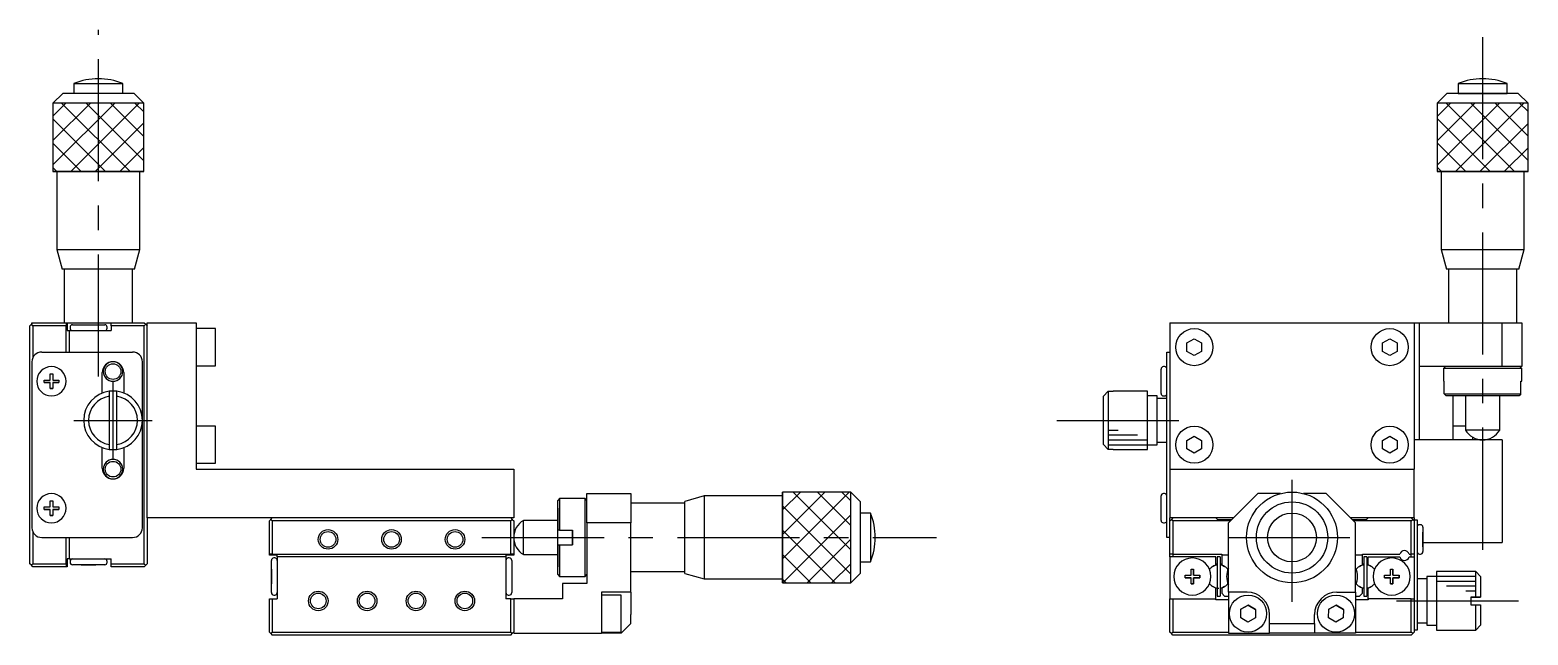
# Model space of a CAD drawing. Extents: x 24 to 407, y -5 to 277.
# Drawn here: x 76.6 to 229.9, y 121.1 to 183.1 of the extents above; entities that cross this region are included whole.
import ezdxf

# ---------------------------------------------------------------- set-up
doc = ezdxf.new("R2010")
doc.units = 0
doc.header["$LTSCALE"] = 10
doc.linetypes.add('CENTER', pattern=[2, 1.25, -0.25, 0.25, -0.25])
doc.linetypes.add('DASHED', pattern=[3.5, 2, -1.5])
doc.layers.get('0').update_dxf_attribs({"linetype": 'CONTINUOUS'})
doc.layers.add('CENTER', color=1, linetype='CENTER')

msp = doc.modelspace()

# ---------------------------------------------------------------- linework, layer by layer
at = {"color": 7, "linetype": 'CONTINUOUS'}
for p, q in [((79.993047, 176.61036), (78.993047, 175.61036)), ((87.293047, 176.61036), (79.993047, 176.61036)), ((81.143047, 177.61036), (86.143047, 177.61036)), ((81.143047, 177.61036), (81.143047, 176.61036)), ((86.143047, 176.61036), (86.143047, 177.61036)), ((88.293047, 175.61036), (87.293047, 176.61036)), ((221.63708, 176.61036), (220.63708, 175.61036)), ((222.78708, 176.61036), (221.63708, 176.61036)), ((228.93708, 176.61036), (221.63708, 176.61036)), ((222.78708, 177.61036), (227.78708, 177.61036)), ((222.78708, 177.61036), (222.78708, 176.61036)), ((227.78708, 176.61036), (222.78708, 176.61036)), ((222.78708, 176.61036), (227.78708, 176.61036)), ((227.78708, 176.61036), (227.78708, 177.61036)), ((228.93708, 176.61036), (227.78708, 176.61036)), ((229.93708, 175.61036), (228.93708, 176.61036)), ((88.293047, 175.61036), (78.993047, 175.61036)), ((78.993047, 175.61036), (78.993047, 168.61036)), ((88.293047, 168.61036), (88.293047, 175.61036)), ((229.93708, 175.61036), (220.63708, 175.61036)), ((220.63708, 175.61036), (220.63708, 168.61036)), ((229.93708, 168.61036), (229.93708, 175.61036)), ((88.293047, 168.61036), (78.993047, 168.61036)), ((79.393047, 168.61036), (78.993047, 168.61036)), ((87.893047, 168.61036), (79.393047, 168.61036)), ((87.893047, 168.61036), (79.393047, 168.61036)), ((79.393047, 168.61036), (79.393047, 160.61036)), ((88.293047, 168.61036), (87.893047, 168.61036)), ((87.893047, 160.61036), (87.893047, 168.61036)), ((225.28708, 168.61036), (220.63708, 168.61036)), ((221.03708, 168.61036), (221.03708, 160.61036)), ((229.93708, 168.61036), (225.28708, 168.61036)), ((229.53708, 160.61036), (229.53708, 168.61036)), ((79.393047, 160.61036), (83.643047, 160.61036)), ((79.393047, 160.61036), (79.943047, 158.61036)), ((83.643047, 160.61036), (87.893047, 160.61036)), ((87.343047, 158.61036), (87.893047, 160.61036)), ((221.03708, 160.61036), (229.53708, 160.61036)), ((221.03708, 160.61036), (221.58708, 158.61036)), ((228.98708, 158.61036), (229.53708, 160.61036)), ((80.143047, 158.61036), (79.943047, 158.61036)), ((87.343047, 158.61036), (79.943047, 158.61036)), ((87.143047, 158.61036), (80.143047, 158.61036)), ((80.143047, 158.61036), (80.143047, 153.11036)), ((87.343047, 158.61036), (87.143047, 158.61036)), ((87.143047, 153.11036), (87.143047, 158.61036)), ((228.98708, 158.61036), (221.58708, 158.61036)), ((221.78708, 158.61036), (221.78708, 153.11036)), ((228.78708, 153.11036), (228.78708, 158.61036)), ((76.643047, 152.81036), (76.793047, 152.96036)), ((76.643047, 128.41036), (76.643047, 152.81036)), ((76.793047, 152.96036), (76.943047, 153.11036)), ((76.943047, 152.81036), (76.793047, 152.96036)), ((76.843047, 153.11036), (76.943047, 153.11036)), ((76.843047, 153.01036), (76.843047, 153.11036)), ((76.943047, 153.11036), (80.343047, 153.11036)), ((76.943047, 152.81036), (76.943047, 149.546249)), ((80.343047, 152.81036), (76.943047, 152.81036)), ((80.343047, 153.11036), (80.343047, 152.81036)), ((80.343047, 153.11036), (80.443047, 153.11036)), ((80.343047, 150.11036), (80.343047, 152.81036)), ((80.443047, 153.11036), (84.943047, 153.11036)), ((80.443047, 153.11036), (80.443047, 152.31036)), ((80.443047, 152.31036), (80.643047, 152.31036)), ((80.643047, 152.31036), (80.643047, 150.11036)), ((80.643047, 152.31036), (81.843047, 152.31036)), ((80.743047, 152.66036), (80.743047, 152.56036)), ((80.993047, 152.91036), (82.643047, 152.91036)), ((81.843047, 152.31036), (83.443047, 152.31036)), ((81.893047, 152.91036), (82.518047, 152.91036)), ((82.518047, 152.91036), (82.768047, 152.91036)), ((82.643047, 152.91036), (84.293047, 152.91036)), ((82.768047, 152.91036), (83.393047, 152.91036)), ((83.443047, 152.31036), (84.943047, 152.31036)), ((84.543047, 152.56036), (84.543047, 152.66036)), ((84.943047, 153.11036), (88.343047, 153.11036)), ((84.943047, 152.81036), (84.943047, 153.11036)), ((84.943047, 152.81036), (84.943047, 152.31036)), ((88.343047, 152.81036), (84.943047, 152.81036)), ((88.343047, 153.11036), (88.493047, 152.96036)), ((88.493047, 152.96036), (88.343047, 152.81036)), ((88.343047, 128.41036), (88.343047, 152.81036)), ((88.493047, 152.96036), (88.643047, 152.81036)), ((88.643047, 133.11036), (88.643047, 153.11036)), ((88.643047, 153.11036), (93.643047, 153.11036)), ((93.643047, 153.11036), (93.643047, 138.11036)), ((95.643047, 152.51036), (93.643047, 152.51036)), ((95.643047, 148.71036), (95.643047, 152.51036)), ((193.28708, 153.11036), (218.28708, 153.11036)), ((193.28708, 153.11036), (193.28708, 138.11036)), ((218.28708, 153.11036), (218.28708, 138.11036)), ((218.28708, 153.11036), (218.78708, 153.11036)), ((218.78708, 153.11036), (218.78708, 148.61036)), ((218.78708, 153.11036), (227.28708, 153.11036)), ((227.28708, 148.61036), (227.28708, 153.11036)), ((227.28708, 153.11036), (229.28708, 153.11036)), ((229.28708, 153.11036), (229.28708, 148.61036)), ((195.03708, 151.043372), (195.78708, 151.476385)), ((195.03708, 150.177347), (195.03708, 151.043372)), ((195.78708, 151.476385), (196.53708, 151.043372)), ((196.53708, 151.043372), (196.53708, 150.177347)), ((215.03708, 151.043372), (215.78708, 151.476385)), ((215.03708, 150.177347), (215.03708, 151.043372)), ((215.78708, 151.476385), (216.53708, 151.043372)), ((216.53708, 151.043372), (216.53708, 150.177347)), ((76.843047, 149.11036), (76.843047, 132.11036)), ((77.843047, 150.11036), (87.143047, 150.11036)), ((88.143047, 143.11036), (88.143047, 149.11036)), ((93.643047, 148.71036), (95.643047, 148.71036)), ((192.98708, 150.11036), (193.28708, 150.11036)), ((192.98708, 149.11036), (192.98708, 150.11036)), ((192.98708, 147.91036), (192.98708, 149.11036)), ((195.78708, 149.744334), (195.03708, 150.177347)), ((196.53708, 150.177347), (195.78708, 149.744334)), ((215.78708, 149.744334), (215.03708, 150.177347)), ((216.53708, 150.177347), (215.78708, 149.744334)), ((78.093047, 147.23536), (78.718047, 147.23536)), ((78.093047, 146.98536), (78.093047, 147.23536)), ((78.718047, 147.86036), (78.968047, 147.86036)), ((78.718047, 147.23536), (78.718047, 147.86036)), ((78.968047, 147.86036), (78.968047, 147.23536)), ((78.968047, 147.23536), (79.593047, 147.23536)), ((79.593047, 147.23536), (79.593047, 146.98536)), ((84.043047, 145.901417), (84.043047, 148.01036)), ((86.243047, 148.01036), (86.243047, 145.901417)), ((192.38708, 147.11036), (192.38708, 148.36036)), ((192.73708, 148.61036), (192.63708, 148.61036)), ((192.98708, 146.31036), (192.98708, 147.91036)), ((227.28708, 148.61036), (218.78708, 148.61036)), ((218.78708, 148.61036), (218.78708, 141.11036)), ((221.48708, 148.61036), (221.28708, 148.41036)), ((229.28708, 148.41036), (221.28708, 148.41036)), ((221.28708, 148.41036), (221.28708, 147.11036)), ((229.28708, 148.61036), (227.28708, 148.61036)), ((229.28708, 148.41036), (229.08708, 148.61036)), ((229.28708, 147.11036), (229.28708, 148.41036)), ((78.718047, 146.98536), (78.093047, 146.98536)), ((78.093047, 146.98536), (78.718047, 146.98536)), ((78.718047, 146.36036), (78.718047, 146.98536)), ((78.968047, 146.36036), (78.718047, 146.36036)), ((78.718047, 146.36036), (78.968047, 146.36036)), ((78.968047, 146.98536), (78.968047, 146.36036)), ((79.593047, 146.98536), (78.968047, 146.98536)), ((78.968047, 146.98536), (79.593047, 146.98536)), ((84.743047, 146.083573), (84.743047, 145.578152)), ((85.543047, 145.578152), (85.543047, 146.083573)), ((85.543047, 140.137146), (85.543047, 146.083573)), ((186.48708, 145.578152), (186.98708, 146.083573)), ((186.98708, 146.083573), (186.98708, 140.137146)), ((186.98708, 146.083573), (187.48708, 146.083573)), ((187.48708, 146.083573), (187.48708, 146.11036)), ((187.48708, 146.083573), (187.48708, 146.11036)), ((190.98708, 146.11036), (187.48708, 146.11036)), ((190.98708, 140.11036), (190.98708, 146.11036)), ((192.38708, 145.86036), (192.38708, 147.11036)), ((192.98708, 134.91036), (192.98708, 146.31036)), ((221.28708, 147.11036), (221.358022, 147.11036)), ((221.358022, 145.81036), (221.358022, 147.11036)), ((221.358022, 145.81036), (229.216138, 145.81036)), ((221.561828, 145.61036), (221.358022, 145.81036)), ((229.216138, 145.81036), (229.012332, 145.61036)), ((229.216138, 147.11036), (229.28708, 147.11036)), ((229.216138, 145.81036), (229.216138, 147.11036)), ((84.743047, 145.578152), (84.743047, 140.642567)), ((85.543047, 140.642567), (85.543047, 145.578152)), ((186.48708, 140.642567), (186.48708, 145.578152)), ((186.48708, 140.642567), (186.48708, 145.578152)), ((191.98708, 145.61036), (190.98708, 145.61036)), ((191.98708, 144.783186), (191.98708, 145.61036)), ((192.98708, 145.36036), (191.98708, 145.36036)), ((191.98708, 144.68366), (191.98708, 144.783186)), ((191.98708, 141.250336), (191.98708, 144.68366)), ((192.63708, 145.61036), (192.73708, 145.61036)), ((229.012332, 145.61036), (221.561828, 145.61036)), ((222.28708, 141.11036), (222.28708, 145.61036)), ((223.53708, 145.61036), (223.53708, 142.11036)), ((227.03708, 142.11036), (227.03708, 145.61036)), ((88.143047, 132.11036), (88.143047, 143.11036)), ((95.643047, 142.51036), (93.643047, 142.51036)), ((95.643047, 138.71036), (95.643047, 142.51036)), ((191.98708, 140.61036), (191.98708, 141.250336)), ((195.03708, 141.043372), (195.78708, 141.476385)), ((195.03708, 140.177347), (195.03708, 141.043372)), ((195.78708, 141.476385), (196.53708, 141.043372)), ((196.53708, 141.043372), (196.53708, 140.177347)), ((215.03708, 141.043372), (215.78708, 141.476385)), ((215.03708, 140.177347), (215.03708, 141.043372)), ((215.78708, 141.476385), (216.53708, 141.043372)), ((216.53708, 141.043372), (216.53708, 140.177347)), ((227.28708, 141.11036), (218.28708, 141.11036)), ((223.53708, 142.51036), (222.28708, 142.51036)), ((227.03708, 142.11036), (223.53708, 142.11036)), ((224.28708, 141.11036), (224.28708, 141.373566)), ((227.28708, 141.11036), (227.28708, 130.61036)), ((84.043047, 138.21036), (84.043047, 140.319302)), ((84.743047, 140.642567), (84.743047, 140.137146)), ((85.543047, 140.137146), (85.543047, 140.642567)), ((86.243047, 140.319302), (86.243047, 138.21036)), ((186.98708, 140.137146), (186.48708, 140.642567)), ((187.48708, 140.137146), (186.98708, 140.137146)), ((187.48708, 140.11036), (187.48708, 140.137146)), ((187.48708, 140.11036), (187.48708, 140.137146)), ((187.48708, 140.11036), (190.98708, 140.11036)), ((190.98708, 140.61036), (191.98708, 140.61036)), ((191.98708, 140.86036), (192.98708, 140.86036)), ((195.78708, 139.744334), (195.03708, 140.177347)), ((196.53708, 140.177347), (195.78708, 139.744334)), ((215.78708, 139.744334), (215.03708, 140.177347)), ((216.53708, 140.177347), (215.78708, 139.744334)), ((93.643047, 138.71036), (95.643047, 138.71036)), ((93.643047, 138.11036), (126.143047, 138.11036)), ((126.143047, 138.11036), (126.143047, 133.11036)), ((193.28708, 138.11036), (218.28708, 138.11036)), ((193.28708, 138.11036), (193.28708, 133.11036)), ((218.28708, 133.11036), (218.28708, 138.11036)), ((130.843047, 135.11036), (130.643047, 134.91036)), ((130.643047, 134.11036), (130.643047, 134.91036)), ((130.643047, 131.86036), (130.643047, 134.91036)), ((130.843047, 135.11036), (130.843047, 131.86036)), ((133.443047, 135.11036), (130.843047, 135.11036)), ((133.443047, 131.11036), (133.443047, 135.11036)), ((133.643047, 134.91036), (133.443047, 135.11036)), ((133.643047, 132.61036), (133.643047, 135.61036)), ((133.643047, 135.61036), (138.143047, 135.61036)), ((138.143047, 135.61036), (138.143047, 132.61036)), ((145.643047, 135.36036), (143.643047, 134.81036)), ((145.643047, 135.36036), (145.643047, 126.86036)), ((153.643047, 135.36036), (145.643047, 135.36036)), ((153.643047, 135.36036), (153.643047, 135.76036)), ((153.643047, 126.46036), (153.643047, 135.76036)), ((160.643047, 135.76036), (153.643047, 135.76036)), ((153.643047, 131.11036), (153.643047, 135.36036)), ((153.643047, 126.86036), (153.643047, 135.36036)), ((160.643047, 126.46036), (160.643047, 135.76036)), ((161.643047, 134.76036), (160.643047, 135.76036)), ((192.38708, 134.11036), (192.38708, 135.36036)), ((192.73708, 135.61036), (192.63708, 135.61036)), ((192.98708, 133.31036), (192.98708, 134.91036)), ((202.28708, 135.61036), (199.28708, 132.61036)), ((204.615543, 135.61036), (202.28708, 135.61036)), ((209.28708, 135.61036), (206.958618, 135.61036)), ((212.28708, 132.61036), (209.28708, 135.61036)), ((78.093047, 134.23536), (78.718047, 134.23536)), ((78.093047, 133.98536), (78.093047, 134.23536)), ((78.718047, 133.98536), (78.093047, 133.98536)), ((78.093047, 133.98536), (78.718047, 133.98536)), ((78.718047, 134.86036), (78.968047, 134.86036)), ((78.718047, 134.23536), (78.718047, 134.86036)), ((78.718047, 133.36036), (78.718047, 133.98536)), ((78.968047, 134.86036), (78.968047, 134.23536)), ((78.968047, 134.23536), (79.593047, 134.23536)), ((78.968047, 133.98536), (78.968047, 133.36036)), ((79.593047, 133.98536), (78.968047, 133.98536)), ((78.968047, 133.98536), (79.593047, 133.98536)), ((79.593047, 134.23536), (79.593047, 133.98536)), ((130.643047, 134.11036), (130.643047, 133.254101)), ((143.643047, 134.61036), (138.143047, 134.61036)), ((143.643047, 127.41036), (143.643047, 134.81036)), ((143.643047, 134.61036), (143.643047, 134.81036)), ((143.643047, 127.61036), (143.643047, 134.61036)), ((161.643047, 127.46036), (161.643047, 134.76036)), ((162.643047, 133.61036), (161.643047, 133.61036)), ((162.643047, 133.61036), (162.643047, 128.61036)), ((192.38708, 132.86036), (192.38708, 134.11036)), ((78.968047, 133.36036), (78.718047, 133.36036)), ((78.718047, 133.36036), (78.968047, 133.36036)), ((126.143047, 133.11036), (88.643047, 133.11036)), ((88.643047, 133.11036), (88.643047, 128.41036)), ((101.143047, 132.81036), (101.293047, 132.96036)), ((101.143047, 129.41036), (101.143047, 132.81036)), ((101.293047, 132.96036), (101.443047, 133.11036)), ((101.293047, 132.96036), (101.443047, 132.81036)), ((125.843047, 132.81036), (101.443047, 132.81036)), ((101.443047, 132.81036), (101.443047, 129.41036)), ((125.843047, 133.11036), (125.993047, 132.96036)), ((125.843047, 132.81036), (125.993047, 132.96036)), ((125.843047, 129.41036), (125.843047, 132.81036)), ((125.993047, 132.96036), (126.143047, 132.81036)), ((126.143047, 132.81036), (126.143047, 129.41036)), ((127.143047, 129.36036), (127.143047, 132.86036)), ((130.643047, 132.86036), (127.143047, 132.86036)), ((130.643047, 133.254101), (130.643047, 131.913209)), ((130.643047, 131.913209), (130.643047, 131.86036)), ((130.643047, 130.36036), (130.643047, 131.86036)), ((130.843047, 131.86036), (130.643047, 131.86036)), ((130.843047, 131.86036), (132.143047, 131.86036)), ((132.143047, 131.86036), (132.143047, 130.36036)), ((132.143047, 130.36036), (132.143047, 131.86036)), ((138.143047, 132.61036), (133.643047, 132.61036)), ((133.643047, 132.61036), (133.643047, 126.41036)), ((138.143047, 125.51036), (138.143047, 132.61036)), ((192.63708, 132.61036), (192.73708, 132.61036)), ((192.98708, 132.11036), (192.98708, 133.31036)), ((192.98708, 131.11036), (192.98708, 132.11036)), ((199.78708, 133.11036), (193.28708, 133.11036)), ((193.28708, 132.81036), (193.28708, 133.11036)), ((193.28708, 132.81036), (193.43708, 132.96036)), ((193.28708, 129.41036), (193.28708, 132.81036)), ((193.58708, 133.11036), (193.43708, 132.96036)), ((193.43708, 132.96036), (193.58708, 132.81036)), ((199.48708, 132.81036), (193.58708, 132.81036)), ((193.58708, 132.81036), (193.58708, 129.41036)), ((198.18708, 132.91036), (197.98708, 133.11036)), ((199.58708, 132.91036), (198.18708, 132.91036)), ((199.28708, 125.51036), (199.28708, 132.61036)), ((218.28708, 133.11036), (211.78708, 133.11036)), ((213.38708, 132.91036), (211.98708, 132.91036)), ((217.98708, 132.81036), (212.08708, 132.81036)), ((212.28708, 125.51036), (212.28708, 132.61036)), ((213.58708, 133.11036), (213.38708, 132.91036)), ((218.13708, 132.96036), (217.98708, 133.11036)), ((217.98708, 132.81036), (218.13708, 132.96036)), ((217.98708, 129.41036), (217.98708, 132.81036)), ((218.13708, 132.96036), (218.28708, 132.81036)), ((218.28708, 133.11036), (218.28708, 132.91036)), ((218.28708, 132.91036), (218.58708, 132.91036)), ((218.28708, 132.81036), (218.28708, 132.91036)), ((218.28708, 132.81036), (218.28708, 129.41036)), ((218.58708, 132.91036), (218.58708, 131.91036)), ((218.58708, 131.91036), (218.58708, 131.71036)), ((218.93708, 132.41036), (218.83708, 132.41036)), ((219.18708, 132.16036), (219.18708, 129.66036)), ((219.18708, 132.16036), (219.18708, 131.03536)), ((76.943047, 131.67447), (76.943047, 128.41036)), ((77.843047, 131.11036), (87.143047, 131.11036)), ((80.343047, 128.41036), (80.343047, 131.11036)), ((80.643047, 131.11036), (80.643047, 128.91036)), ((130.643047, 127.31036), (130.643047, 130.36036)), ((130.643047, 130.36036), (130.843047, 130.36036)), ((130.643047, 130.36036), (130.643047, 128.785236)), ((130.843047, 130.36036), (130.843047, 127.11036)), ((130.843047, 130.36036), (132.143047, 130.36036)), ((133.443047, 127.11036), (133.443047, 131.11036)), ((153.643047, 126.86036), (153.643047, 131.11036)), ((193.28708, 131.11036), (192.98708, 131.11036)), ((218.58708, 131.71036), (218.58708, 130.11036)), ((219.18708, 131.66036), (219.18708, 131.03536)), ((219.18708, 131.03536), (219.18708, 131.66036)), ((219.18708, 131.03536), (219.18708, 130.78536)), ((219.18708, 130.78536), (219.18708, 131.03536)), ((219.18708, 131.03536), (219.18708, 130.78536)), ((219.18708, 130.78536), (219.18708, 129.66036)), ((219.18708, 130.16036), (219.18708, 130.78536)), ((219.18708, 130.78536), (219.18708, 130.16036)), ((219.18708, 130.61036), (227.28708, 130.61036)), ((80.643047, 128.91036), (80.443047, 128.91036)), ((80.443047, 128.91036), (80.443047, 128.11036)), ((80.643047, 128.91036), (81.843047, 128.91036)), ((81.843047, 128.91036), (83.443047, 128.91036)), ((83.443047, 128.91036), (84.943047, 128.91036)), ((84.943047, 128.41036), (84.943047, 128.91036)), ((101.443047, 129.41036), (101.143047, 129.41036)), ((101.143047, 129.31036), (101.143047, 129.41036)), ((101.943047, 129.31036), (101.143047, 129.31036)), ((101.443047, 129.41036), (125.843047, 129.41036)), ((101.693047, 129.01036), (101.593047, 129.01036)), ((101.943047, 129.11036), (101.943047, 129.31036)), ((101.943047, 129.11036), (101.943047, 127.91036)), ((125.343047, 129.11036), (101.943047, 129.11036)), ((126.143047, 129.31036), (125.343047, 129.31036)), ((125.343047, 129.31036), (125.343047, 129.11036)), ((125.343047, 129.11036), (125.343047, 127.91036)), ((125.693047, 129.01036), (125.593047, 129.01036)), ((126.143047, 129.41036), (125.843047, 129.41036)), ((126.143047, 129.41036), (126.143047, 129.31036)), ((127.143047, 129.36036), (130.643047, 129.36036)), ((130.643047, 128.785236), (130.643047, 128.11036)), ((193.58708, 129.41036), (193.28708, 129.41036)), ((193.28708, 129.11036), (193.28708, 129.41036)), ((197.98708, 129.11036), (193.28708, 129.11036)), ((193.28708, 129.11036), (193.28708, 124.81036)), ((193.58708, 129.41036), (198.58708, 129.41036)), ((193.58708, 129.41036), (193.58708, 129.11036)), ((197.98708, 128.311825), (197.98708, 129.11036)), ((198.43708, 129.11036), (198.13708, 129.11036)), ((198.13708, 129.11036), (198.13708, 125.11036)), ((198.13708, 129.11036), (198.13708, 128.291372)), ((198.43708, 129.11036), (198.43708, 125.11036)), ((198.58708, 129.41036), (198.58708, 129.31036)), ((199.28708, 129.31036), (198.58708, 129.31036)), ((198.58708, 129.31036), (198.58708, 128.311825)), ((212.98708, 129.31036), (212.28708, 129.31036)), ((212.98708, 129.41036), (216.81011, 129.41036)), ((212.98708, 129.31036), (212.98708, 129.41036)), ((212.98708, 128.311825), (212.98708, 129.31036)), ((213.13708, 129.11036), (213.13708, 125.11036)), ((213.13708, 129.11036), (213.13708, 128.291372)), ((213.43708, 129.11036), (213.13708, 129.11036)), ((213.43708, 129.11036), (213.43708, 125.11036)), ((213.58708, 128.311825), (213.58708, 129.11036)), ((213.58708, 129.11036), (216.81011, 129.11036)), ((217.76405, 129.41036), (217.98708, 129.41036)), ((217.76405, 129.11036), (218.28708, 129.11036)), ((218.28708, 129.41036), (217.98708, 129.41036)), ((217.98708, 129.11036), (217.98708, 129.41036)), ((218.28708, 129.41036), (218.28708, 129.11036)), ((218.28708, 129.11036), (218.28708, 124.81036)), ((218.58708, 130.11036), (218.58708, 122.61036)), ((218.83708, 129.41036), (218.93708, 129.41036)), ((76.793047, 128.26036), (76.643047, 128.41036)), ((76.793047, 128.26036), (76.943047, 128.41036)), ((76.943047, 128.11036), (76.793047, 128.26036)), ((76.943047, 128.41036), (80.343047, 128.41036)), ((80.343047, 128.11036), (76.943047, 128.11036)), ((80.343047, 128.41036), (80.343047, 128.11036)), ((80.443047, 128.11036), (80.343047, 128.11036)), ((80.743047, 128.66036), (80.743047, 128.56036)), ((84.293047, 128.31036), (80.993047, 128.31036)), ((82.518047, 128.31036), (80.993047, 128.31036)), ((81.893047, 128.31036), (82.518047, 128.31036)), ((82.518047, 128.31036), (81.893047, 128.31036)), ((82.643047, 128.31036), (82.518047, 128.31036)), ((82.768047, 128.31036), (82.518047, 128.31036)), ((82.518047, 128.31036), (82.768047, 128.31036)), ((82.768047, 128.31036), (82.643047, 128.31036)), ((84.293047, 128.31036), (82.768047, 128.31036)), ((83.393047, 128.31036), (82.768047, 128.31036)), ((82.768047, 128.31036), (83.393047, 128.31036)), ((84.543047, 128.56036), (84.543047, 128.66036)), ((84.943047, 128.41036), (88.343047, 128.41036)), ((84.943047, 128.11036), (84.943047, 128.41036)), ((88.343047, 128.11036), (84.943047, 128.11036)), ((88.343047, 128.41036), (88.493047, 128.26036)), ((88.493047, 128.26036), (88.343047, 128.11036)), ((88.643047, 128.41036), (88.493047, 128.26036)), ((101.343047, 125.46036), (101.343047, 128.76036)), ((101.343047, 127.23536), (101.343047, 128.76036)), ((101.343047, 127.86036), (101.343047, 127.23536)), ((101.343047, 127.23536), (101.343047, 127.86036)), ((101.343047, 127.11036), (101.343047, 127.23536)), ((101.343047, 126.98536), (101.343047, 127.23536)), ((101.343047, 127.23536), (101.343047, 126.98536)), ((101.943047, 127.91036), (101.943047, 126.31036)), ((125.343047, 127.91036), (125.343047, 126.31036)), ((125.943047, 128.76036), (125.943047, 127.11036)), ((125.943047, 127.86036), (125.943047, 127.23536)), ((125.943047, 127.23536), (125.943047, 126.98536)), ((130.643047, 127.31036), (130.643047, 128.11036)), ((130.643047, 127.31036), (130.843047, 127.11036)), ((133.443047, 127.11036), (133.643047, 127.31036)), ((138.143047, 127.61036), (143.643047, 127.61036)), ((143.643047, 127.41036), (143.643047, 127.61036)), ((143.643047, 127.41036), (145.643047, 126.86036)), ((160.643047, 126.46036), (161.643047, 127.46036)), ((161.643047, 128.61036), (162.643047, 128.61036)), ((194.83708, 127.23536), (195.46208, 127.23536)), ((194.83708, 126.98536), (194.83708, 127.23536)), ((195.46208, 127.86036), (195.71208, 127.86036)), ((195.46208, 127.23536), (195.46208, 127.86036)), ((195.71208, 127.86036), (195.71208, 127.23536)), ((195.71208, 127.23536), (195.71208, 127.86036)), ((195.71208, 127.23536), (196.33708, 127.23536)), ((196.33708, 127.23536), (196.33708, 126.98536)), ((196.33708, 126.98536), (196.33708, 127.23536)), ((197.69183, 128.141363), (197.98708, 128.311825)), ((197.98708, 128.41036), (198.13708, 128.41036)), ((198.13708, 128.36036), (198.13708, 128.291372)), ((198.13708, 128.36036), (198.13708, 128.291372)), ((198.13708, 128.36036), (198.13708, 128.291372)), ((198.13708, 128.36036), (198.13708, 128.291372)), ((198.13708, 128.36036), (198.13708, 128.291372)), ((198.13708, 128.36036), (198.13708, 128.291372)), ((198.13708, 128.36036), (198.13708, 128.291372)), ((198.13708, 128.36036), (198.13708, 125.86036)), ((198.13708, 128.36036), (198.13708, 128.291372)), ((198.13708, 128.36036), (198.13708, 128.291372)), ((198.13708, 128.36036), (198.13708, 128.291372)), ((198.13708, 128.36036), (198.13708, 128.291372)), ((198.13708, 128.36036), (198.13708, 128.291372)), ((198.13708, 128.36036), (198.13708, 128.291372)), ((198.43708, 128.41036), (198.58708, 128.41036)), ((198.58708, 128.311825), (198.88233, 128.141363)), ((212.69183, 128.141363), (212.98708, 128.311825)), ((212.98708, 128.41036), (213.13708, 128.41036)), ((213.13708, 128.36036), (213.13708, 128.291372)), ((213.13708, 128.36036), (213.13708, 128.291372)), ((213.13708, 128.36036), (213.13708, 128.291372)), ((213.13708, 128.36036), (213.13708, 128.291372)), ((213.13708, 128.36036), (213.13708, 128.291372)), ((213.13708, 128.36036), (213.13708, 128.291372)), ((213.13708, 128.36036), (213.13708, 128.291372)), ((213.13708, 128.36036), (213.13708, 125.86036)), ((213.13708, 128.36036), (213.13708, 128.291372)), ((213.13708, 128.36036), (213.13708, 128.291372)), ((213.13708, 128.36036), (213.13708, 128.291372)), ((213.13708, 128.36036), (213.13708, 128.291372)), ((213.13708, 128.36036), (213.13708, 128.291372)), ((213.13708, 128.36036), (213.13708, 128.291372)), ((213.43708, 128.41036), (213.58708, 128.41036)), ((213.88233, 128.141363), (213.58708, 128.311825)), ((215.23708, 127.23536), (215.86208, 127.23536)), ((215.23708, 126.98536), (215.23708, 127.23536)), ((215.86208, 127.86036), (216.11208, 127.86036)), ((215.86208, 127.23536), (215.86208, 127.86036)), ((216.11208, 127.86036), (216.11208, 127.23536)), ((216.11208, 127.23536), (216.11208, 127.86036)), ((216.11208, 127.23536), (216.73708, 127.23536)), ((216.73708, 127.23536), (216.73708, 126.98536)), ((216.73708, 126.98536), (216.73708, 127.23536)), ((220.58708, 127.61036), (220.58708, 124.61036)), ((220.58708, 127.61036), (220.58708, 127.11036)), ((224.58708, 127.61036), (220.58708, 127.61036)), ((224.58708, 125.01036), (224.58708, 127.61036)), ((225.08708, 127.11036), (224.58708, 127.61036)), ((101.343047, 126.98536), (101.343047, 127.11036)), ((101.343047, 125.46036), (101.343047, 126.98536)), ((101.343047, 126.36036), (101.343047, 126.98536)), ((101.343047, 126.98536), (101.343047, 126.36036)), ((101.943047, 126.31036), (101.943047, 124.81036)), ((125.343047, 126.31036), (125.343047, 124.81036)), ((125.943047, 127.11036), (125.943047, 125.46036)), ((125.943047, 126.98536), (125.943047, 126.36036)), ((130.843047, 127.11036), (133.443047, 127.11036)), ((131.143047, 126.41036), (131.143047, 124.81036)), ((133.643047, 126.41036), (131.143047, 126.41036)), ((145.643047, 126.86036), (153.643047, 126.86036)), ((153.643047, 126.46036), (153.643047, 126.86036)), ((153.643047, 126.46036), (160.643047, 126.46036)), ((195.46208, 126.98536), (194.83708, 126.98536)), ((194.83708, 126.98536), (195.46208, 126.98536)), ((195.46208, 126.36036), (195.46208, 126.98536)), ((195.71208, 126.36036), (195.46208, 126.36036)), ((195.46208, 126.36036), (195.71208, 126.36036)), ((195.71208, 126.98536), (195.71208, 126.36036)), ((196.33708, 126.98536), (195.71208, 126.98536)), ((195.71208, 126.36036), (195.71208, 126.98536)), ((195.71208, 126.98536), (196.33708, 126.98536)), ((197.98708, 125.908894), (197.69183, 126.079356)), ((197.98708, 124.81036), (197.98708, 125.908894)), ((198.13708, 125.929347), (198.13708, 125.86036)), ((198.13708, 125.929347), (198.13708, 125.86036)), ((198.13708, 125.929347), (198.13708, 125.86036)), ((198.13708, 125.929347), (198.13708, 125.11036)), ((198.13708, 125.929347), (198.13708, 125.86036)), ((198.13708, 125.929347), (198.13708, 125.86036)), ((198.13708, 125.929347), (198.13708, 125.86036)), ((198.88233, 126.079356), (198.58708, 125.908894)), ((198.58708, 125.908894), (198.58708, 125.41036)), ((212.98708, 125.908894), (212.69183, 126.079356)), ((212.98708, 125.41036), (212.98708, 125.908894)), ((213.13708, 125.929347), (213.13708, 125.86036)), ((213.13708, 125.929347), (213.13708, 125.86036)), ((213.13708, 125.929347), (213.13708, 125.86036)), ((213.13708, 125.929347), (213.13708, 125.86036)), ((213.13708, 125.929347), (213.13708, 125.86036)), ((213.13708, 125.929347), (213.13708, 125.11036)), ((213.13708, 125.929347), (213.13708, 125.86036)), ((213.13708, 125.929347), (213.13708, 125.86036)), ((213.13708, 125.929347), (213.13708, 125.86036)), ((213.13708, 125.929347), (213.13708, 125.86036)), ((213.58708, 125.908894), (213.88233, 126.079356)), ((213.58708, 124.81036), (213.58708, 125.908894)), ((215.86208, 126.98536), (215.23708, 126.98536)), ((215.23708, 126.98536), (215.86208, 126.98536)), ((215.86208, 126.36036), (215.86208, 126.98536)), ((216.11208, 126.36036), (215.86208, 126.36036)), ((215.86208, 126.36036), (216.11208, 126.36036)), ((216.11208, 126.98536), (216.11208, 126.36036)), ((216.73708, 126.98536), (216.11208, 126.98536)), ((216.11208, 126.36036), (216.11208, 126.98536)), ((216.11208, 126.98536), (216.73708, 126.98536)), ((219.58708, 126.86036), (218.58708, 126.86036)), ((219.58708, 127.11036), (219.58708, 124.61036)), ((219.58708, 127.11036), (219.58708, 126.86036)), ((220.58708, 127.11036), (219.58708, 127.11036)), ((220.58708, 127.11036), (220.58708, 122.11036)), ((220.58708, 127.11036), (220.58708, 124.61036)), ((225.08708, 127.11036), (225.08708, 125.01036)), ((101.143047, 121.41036), (101.143047, 124.81036)), ((101.143047, 124.81036), (101.443047, 124.81036)), ((101.443047, 124.81036), (101.443047, 121.41036)), ((101.443047, 124.81036), (101.943047, 124.81036)), ((101.593047, 125.21036), (101.693047, 125.21036)), ((125.843047, 124.81036), (125.343047, 124.81036)), ((125.593047, 125.21036), (125.693047, 125.21036)), ((125.843047, 121.41036), (125.843047, 124.81036)), ((125.843047, 124.81036), (126.143047, 124.81036)), ((126.143047, 124.81036), (126.143047, 121.41036)), ((131.143047, 124.81036), (126.143047, 124.81036)), ((138.143047, 125.51036), (135.143047, 125.51036)), ((135.143047, 125.51036), (135.143047, 121.31036)), ((137.143047, 125.21036), (135.143047, 125.21036)), ((137.143047, 121.41036), (137.143047, 125.21036)), ((138.143047, 125.51036), (138.143047, 123.21036)), ((193.28708, 121.41036), (193.28708, 124.81036)), ((193.28708, 124.81036), (193.58708, 124.81036)), ((193.58708, 124.81036), (193.58708, 121.41036)), ((193.58708, 124.81036), (197.98708, 124.81036)), ((197.98708, 124.71036), (197.98708, 124.81036)), ((199.28708, 124.71036), (197.98708, 124.71036)), ((198.13708, 125.11036), (198.43708, 125.11036)), ((198.58708, 125.41036), (198.88708, 125.11036)), ((198.88708, 125.11036), (199.28708, 125.11036)), ((201.18708, 125.51036), (199.28708, 125.51036)), ((199.28708, 125.51036), (199.28708, 121.31036)), ((200.541032, 123.750147), (201.294923, 124.176349)), ((201.294923, 124.176349), (200.541032, 123.750147)), ((201.294923, 124.176349), (202.040971, 123.736562)), ((202.040971, 123.736562), (201.294923, 124.176349)), ((209.541032, 123.750147), (210.294923, 124.176349)), ((210.294923, 124.176349), (209.541032, 123.750147)), ((210.294923, 124.176349), (211.040971, 123.736562)), ((211.040971, 123.736562), (210.294923, 124.176349)), ((210.38708, 125.51036), (212.28708, 125.51036)), ((212.28708, 125.51036), (212.28708, 121.31036)), ((212.28708, 125.11036), (212.68708, 125.11036)), ((213.58708, 124.71036), (212.28708, 124.71036)), ((212.68708, 125.11036), (212.98708, 125.41036)), ((213.13708, 125.11036), (213.43708, 125.11036)), ((213.58708, 124.81036), (213.58708, 124.71036)), ((217.98708, 124.81036), (213.58708, 124.81036)), ((217.98708, 121.41036), (217.98708, 124.81036)), ((217.98708, 124.81036), (218.28708, 124.81036)), ((218.28708, 124.81036), (218.28708, 121.41036)), ((219.58708, 124.61036), (219.58708, 122.11036)), ((220.58708, 124.61036), (220.58708, 121.61036)), ((220.58708, 124.61036), (220.58708, 122.11036)), ((224.08708, 125.01036), (224.08708, 124.21036)), ((224.08708, 125.01036), (224.58708, 125.01036)), ((224.58708, 125.01036), (224.08708, 125.01036)), ((224.08708, 124.21036), (224.58708, 124.21036)), ((224.58708, 125.01036), (225.08708, 125.01036)), ((225.08708, 125.01036), (224.58708, 125.01036)), ((224.58708, 121.61036), (224.58708, 124.21036)), ((224.58708, 124.21036), (225.08708, 124.21036)), ((225.08708, 124.21036), (225.08708, 122.11036)), ((138.143047, 122.31036), (138.143047, 123.21036)), ((200.533189, 122.884157), (200.541032, 123.750147)), ((201.279237, 122.44437), (200.533189, 122.884157)), ((202.033128, 122.870572), (201.279237, 122.44437)), ((202.040971, 123.736562), (202.033128, 122.870572)), ((203.48708, 122.31036), (203.48708, 123.21036)), ((208.08708, 122.31036), (208.08708, 123.21036)), ((209.533189, 122.884157), (209.541032, 123.750147)), ((210.279237, 122.44437), (209.533189, 122.884157)), ((211.033128, 122.870572), (210.279237, 122.44437)), ((211.040971, 123.736562), (211.033128, 122.870572)), ((101.293047, 121.26036), (101.143047, 121.41036)), ((101.443047, 121.41036), (101.293047, 121.26036)), ((101.293047, 121.26036), (101.443047, 121.11036)), ((101.443047, 121.41036), (125.843047, 121.41036)), ((125.843047, 121.11036), (101.443047, 121.11036)), ((125.993047, 121.26036), (125.843047, 121.41036)), ((125.843047, 121.11036), (125.993047, 121.26036)), ((126.143047, 121.41036), (125.993047, 121.26036)), ((126.143047, 121.31036), (126.143047, 121.41036)), ((126.143047, 121.31036), (135.143047, 121.31036)), ((135.143047, 121.41036), (137.143047, 121.41036)), ((137.143047, 121.31036), (135.143047, 121.31036)), ((137.143047, 121.31036), (138.143047, 122.31036)), ((193.43708, 121.26036), (193.28708, 121.41036)), ((193.58708, 121.41036), (193.43708, 121.26036)), ((193.58708, 121.11036), (193.43708, 121.26036)), ((193.58708, 121.41036), (199.28708, 121.41036)), ((217.98708, 121.11036), (193.58708, 121.11036)), ((199.28708, 121.31036), (203.48708, 121.31036)), ((203.48708, 122.31036), (208.08708, 122.31036)), ((203.48708, 121.31036), (203.48708, 122.31036)), ((208.08708, 121.31036), (203.48708, 121.31036)), ((208.08708, 122.31036), (208.08708, 121.31036)), ((212.28708, 121.31036), (208.08708, 121.31036)), ((212.28708, 121.41036), (217.98708, 121.41036)), ((218.13708, 121.26036), (217.98708, 121.41036)), ((217.98708, 121.11036), (218.13708, 121.26036)), ((218.28708, 121.41036), (218.13708, 121.26036)), ((218.58708, 121.61036), (218.28708, 121.61036)), ((218.58708, 122.61036), (218.58708, 121.61036)), ((218.58708, 122.36036), (219.58708, 122.36036)), ((219.58708, 122.36036), (219.58708, 122.11036)), ((219.58708, 122.11036), (220.58708, 122.11036)), ((220.58708, 122.11036), (220.58708, 121.61036)), ((220.58708, 121.61036), (224.58708, 121.61036)), ((224.58708, 121.61036), (225.08708, 122.11036))]:
    msp.add_line(p, q, dxfattribs=at)
at = {"color": 3, "linetype": 'CONTINUOUS'}
for p, q in [((78.993047, 174.275734), (80.327673, 175.61036)), ((78.993047, 171.775734), (82.827673, 175.61036)), ((78.993047, 169.275734), (85.327673, 175.61036)), ((79.886234, 175.61036), (86.886234, 168.61036)), ((80.827673, 168.61036), (87.827673, 175.61036)), ((82.386234, 175.61036), (88.293047, 169.703547)), ((84.886234, 175.61036), (88.293047, 172.203547)), ((87.386234, 175.61036), (88.293047, 174.703547)), ((220.63708, 174.2388), (222.008639, 175.61036)), ((220.63708, 171.7388), (224.508639, 175.61036)), ((220.63708, 169.2388), (227.008639, 175.61036)), ((221.567201, 175.61036), (228.567201, 168.61036)), ((222.508639, 168.61036), (229.508639, 175.61036)), ((224.067201, 175.61036), (229.93708, 169.74048)), ((226.567201, 175.61036), (229.93708, 172.24048)), ((229.067201, 175.61036), (229.93708, 174.74048)), ((78.993047, 174.003547), (84.386234, 168.61036)), ((83.327673, 168.61036), (88.293047, 173.575734)), ((220.63708, 174.04048), (226.067201, 168.61036)), ((225.008639, 168.61036), (229.93708, 173.5388)), ((78.993047, 171.503547), (81.886234, 168.61036)), ((85.827673, 168.61036), (88.293047, 171.075734)), ((220.63708, 171.54048), (223.567201, 168.61036)), ((227.508639, 168.61036), (229.93708, 171.0388)), ((78.993047, 169.003547), (79.386234, 168.61036)), ((220.63708, 169.04048), (221.067201, 168.61036)), ((186.98708, 142.11036), (187.98708, 142.11036)), ((186.98708, 141.61036), (189.98708, 141.61036)), ((186.98708, 141.11036), (190.98708, 141.11036)), ((186.98708, 140.61036), (190.98708, 140.61036)), ((153.643047, 133.925734), (155.477673, 135.76036)), ((153.643047, 131.425734), (157.977673, 135.76036)), ((153.643047, 128.925734), (160.477673, 135.76036)), ((154.736234, 135.76036), (160.643047, 129.853547)), ((157.236234, 135.76036), (160.643047, 132.353547)), ((159.736234, 135.76036), (160.643047, 134.853547)), ((153.643047, 134.353547), (160.643047, 127.353547)), ((153.677673, 126.46036), (160.643047, 133.425734)), ((153.643047, 131.853547), (159.036234, 126.46036)), ((156.177673, 126.46036), (160.643047, 130.925734)), ((153.643047, 129.353547), (156.536234, 126.46036)), ((158.677673, 126.46036), (160.643047, 128.425734)), ((153.643047, 126.853547), (154.036234, 126.46036)), ((224.58708, 127.11036), (220.58708, 127.11036)), ((224.58708, 126.61036), (220.58708, 126.61036)), ((224.58708, 126.11036), (221.58708, 126.11036)), ((224.58708, 125.61036), (223.58708, 125.61036))]:
    msp.add_line(p, q, dxfattribs=at)
at = {"color": 3, "linetype": 'DASHED'}
for p, q in [((88.293047, 175.61036), (78.993047, 175.61036)), ((78.993047, 175.61036), (78.993047, 168.61036)), ((88.293047, 168.61036), (88.293047, 175.61036)), ((229.93708, 175.61036), (220.63708, 175.61036)), ((220.63708, 175.61036), (220.63708, 168.61036)), ((229.93708, 168.61036), (229.93708, 175.61036)), ((78.993047, 168.61036), (88.293047, 168.61036)), ((220.63708, 168.61036), (229.93708, 168.61036)), ((160.643047, 135.76036), (153.643047, 135.76036)), ((153.643047, 135.76036), (153.643047, 126.46036)), ((160.643047, 126.46036), (160.643047, 135.76036)), ((153.643047, 126.46036), (160.643047, 126.46036))]:
    msp.add_line(p, q, dxfattribs=at)
at = {"color": 7, "linetype": 'CONTINUOUS'}
for centre, radius in [((195.78708, 150.61036), 1.9), ((215.78708, 150.61036), 1.9), ((85.143047, 148.11036), 0.8), ((195.78708, 140.61036), 1.9), ((215.78708, 140.61036), 1.9), ((85.143047, 138.11036), 0.8), ((205.78708, 131.11036), 4.65), ((205.78708, 131.11036), 3.65), ((205.78708, 131.11036), 2.5), ((107.143047, 130.91036), 0.8), ((113.643047, 130.91036), 0.8), ((120.143047, 130.91036), 0.8), ((106.143047, 124.61036), 0.8), ((111.143047, 124.61036), 0.8), ((116.143047, 124.61036), 0.8), ((121.143047, 124.61036), 0.8), ((201.28708, 123.31036), 1.9), ((210.28708, 123.31036), 1.9)]:
    msp.add_circle(centre, radius, dxfattribs=at)
at = {"color": 3, "linetype": 'CONTINUOUS'}
for centre in [(107.143047, 130.91036), (113.643047, 130.91036), (120.143047, 130.91036), (106.143047, 124.61036), (111.143047, 124.61036), (116.143047, 124.61036), (121.143047, 124.61036)]:
    msp.add_circle(centre, 1, dxfattribs=at)
at = {"color": 7, "linetype": 'CONTINUOUS'}
for centre, radius, start, end in [((83.643047, 171.61036), 6.5, 90, 112.619865), ((83.643047, 171.61036), 6.5, 67.380135, 90), ((225.28708, 171.61036), 6.5, 90, 112.619865), ((225.28708, 171.61036), 6.5, 67.380135, 90), ((80.993047, 152.66036), 0.25, 90, 180), ((80.993047, 152.56036), 0.25, 180, 270), ((84.293047, 152.66036), 0.25, 0, 90), ((84.293047, 152.56036), 0.25, 270, 0), ((77.843047, 149.11036), 1, 90, 180), ((85.143047, 148.01036), 1.1, 0, 180), ((87.143047, 149.11036), 1, 0, 90), ((78.843047, 147.11036), 1.5, 0, 270), ((192.63708, 148.36036), 0.25, 90, 180), ((192.73708, 148.36036), 0.25, 0, 90), ((78.843047, 147.11036), 1.5, 270, 0), ((85.143047, 143.11036), 3, 97.662256, 262.337744), ((85.143047, 143.11036), 3, 82.337744, 97.662256), ((85.143047, 143.11036), 3, 277.662256, 82.337744), ((192.63708, 145.86036), 0.25, 180, 270), ((192.73708, 145.86036), 0.25, 270, 0), ((85.143047, 143.11036), 2.5, 99.206896, 260.793104), ((85.143047, 143.11036), 2.5, 279.206896, 80.793104), ((225.28708, 143.14161), 2.03125, 210.510237, 270), ((225.28708, 143.14161), 2.03125, 270, 329.489763), ((85.143047, 143.11036), 3, 262.337744, 277.662256), ((85.143047, 138.21036), 1.1, 180, 0), ((78.843047, 134.11036), 1.5, 0, 270), ((192.63708, 135.36036), 0.25, 90, 180), ((192.73708, 135.36036), 0.25, 0, 90), ((78.843047, 134.11036), 1.5, 270, 0), ((156.643047, 131.11036), 6.5, 0, 22.619865), ((77.843047, 132.11036), 1, 180, 270), ((87.143047, 132.11036), 1, 270, 0), ((128.174297, 131.11036), 2.03125, 120.510237, 180), ((192.63708, 132.86036), 0.25, 180, 270), ((192.73708, 132.86036), 0.25, 270, 0), ((218.83708, 132.16036), 0.25, 90, 180), ((218.93708, 132.16036), 0.25, 0, 90), ((128.174297, 131.11036), 2.03125, 180, 239.489763), ((156.643047, 131.11036), 6.5, 337.380135, 0), ((80.993047, 128.66036), 0.25, 90, 180), ((84.293047, 128.66036), 0.25, 0, 90), ((101.593047, 128.76036), 0.25, 90, 180), ((101.693047, 128.76036), 0.25, 0, 90), ((125.593047, 128.76036), 0.25, 90, 180), ((125.693047, 128.76036), 0.25, 0, 90), ((195.58708, 127.11036), 1.9, 180, 90), ((195.58708, 127.11036), 1.9, 90, 180), ((215.98708, 127.11036), 1.9, 180, 90), ((215.98708, 127.11036), 1.9, 90, 180), ((217.28708, 129.26036), 0.5, 17.457603, 162.542397), ((217.28708, 129.26036), 0.5, 197.457603, 342.542397), ((218.83708, 129.66036), 0.25, 180, 270), ((218.93708, 129.66036), 0.25, 270, 0), ((80.993047, 128.56036), 0.25, 180, 270), ((84.293047, 128.56036), 0.25, 270, 0), ((198.37922, 127.01936), 1.32, 135.034999, 141.739912), ((198.287081, 127.11036), 1.1905, 135.000034, 142.457024), ((198.28708, 127.11036), 1.1905, 120, 135), ((198.287081, 127.11036), 1.1905, 97.238404, 120.000042), ((198.287081, 127.11036), 1.1905, 60.000042, 82.761591), ((198.28708, 127.11036), 1.1905, 45, 60), ((200.98708, 127.11036), 1.9, 153.474648, 180), ((198.19494, 127.01936), 1.32, 38.260088, 44.965001), ((198.287081, 127.11036), 1.1905, 37.543078, 44.642946), ((210.58708, 127.11036), 1.9, 333.474648, 26.525352), ((213.37922, 127.01936), 1.32, 135.034999, 141.739912), ((213.287081, 127.11036), 1.1905, 135.000034, 142.457024), ((213.28708, 127.11036), 1.1905, 120, 135), ((213.287081, 127.11036), 1.1905, 97.238396, 120), ((213.287081, 127.11036), 1.1905, 60.000042, 82.761619), ((213.28708, 127.11036), 1.1905, 45, 60), ((213.19494, 127.01936), 1.32, 38.260088, 44.965001), ((213.287081, 127.11036), 1.1905, 37.543078, 45.000034), ((198.37922, 127.20136), 1.32, 218.260088, 224.965001), ((198.287081, 127.11036), 1.1905, 217.542976, 224.643568), ((198.28708, 127.11036), 1.1905, 225, 240), ((198.287081, 127.11036), 1.1905, 239.999958, 270), ((198.287081, 127.11036), 1.1905, 277.238411, 300), ((198.28708, 127.11036), 1.1905, 300, 315), ((200.98708, 127.11036), 1.9, 180, 206.525352), ((198.287081, 127.11036), 1.1905, 314.999966, 322.456922), ((198.19494, 127.20136), 1.32, 315.034999, 321.739912), ((213.37922, 127.20136), 1.32, 218.260088, 224.965001), ((213.287081, 127.11036), 1.1905, 217.542976, 224.643568), ((213.28708, 127.11036), 1.1905, 225, 240), ((213.287081, 127.11036), 1.1905, 239.999958, 262.761605), ((213.287081, 127.11036), 1.1905, 277.23838, 299.999958), ((213.28708, 127.11036), 1.1905, 300, 315), ((213.287081, 127.11036), 1.1905, 314.999966, 322.456922), ((213.19494, 127.20136), 1.32, 315.034999, 321.739912), ((101.593047, 125.46036), 0.25, 180, 270), ((101.693047, 125.46036), 0.25, 270, 0), ((125.593047, 125.46036), 0.25, 180, 270), ((125.693047, 125.46036), 0.25, 270, 0), ((201.18708, 123.21036), 2.3, 0, 90), ((210.38708, 123.21036), 2.3, 90, 180)]:
    msp.add_arc(centre, radius, start, end, dxfattribs=at)
at = {"color": 3, "linetype": 'CONTINUOUS'}
for centre, start, end in [((85.143047, 148.11036), 90, 270), ((85.143047, 148.11036), 270, 90), ((85.143047, 138.11036), 0, 270), ((85.143047, 138.11036), 270, 0)]:
    msp.add_arc(centre, 1, start, end, dxfattribs=at)
at = {"layer": 'CENTER', "color": 1, "linetype": 'CENTER'}
for p, q in [((83.643047, 147.61036), (83.643047, 183.11036)), ((225.28708, 182.36036), (225.28708, 128.36036)), ((85.143047, 139.11036), (85.143047, 147.11036)), ((81.143047, 143.11036), (89.143047, 143.11036)), ((181.71208, 143.11036), (196.21208, 143.11036)), ((205.78708, 124.53036), (205.78708, 137.69036)), ((122.893047, 131.11036), (169.393047, 131.11036)), ((199.20708, 131.11036), (212.36708, 131.11036)), ((216.46208, 124.61036), (228.96208, 124.61036))]:
    msp.add_line(p, q, dxfattribs=at)

doc.saveas('drawing.dxf')
